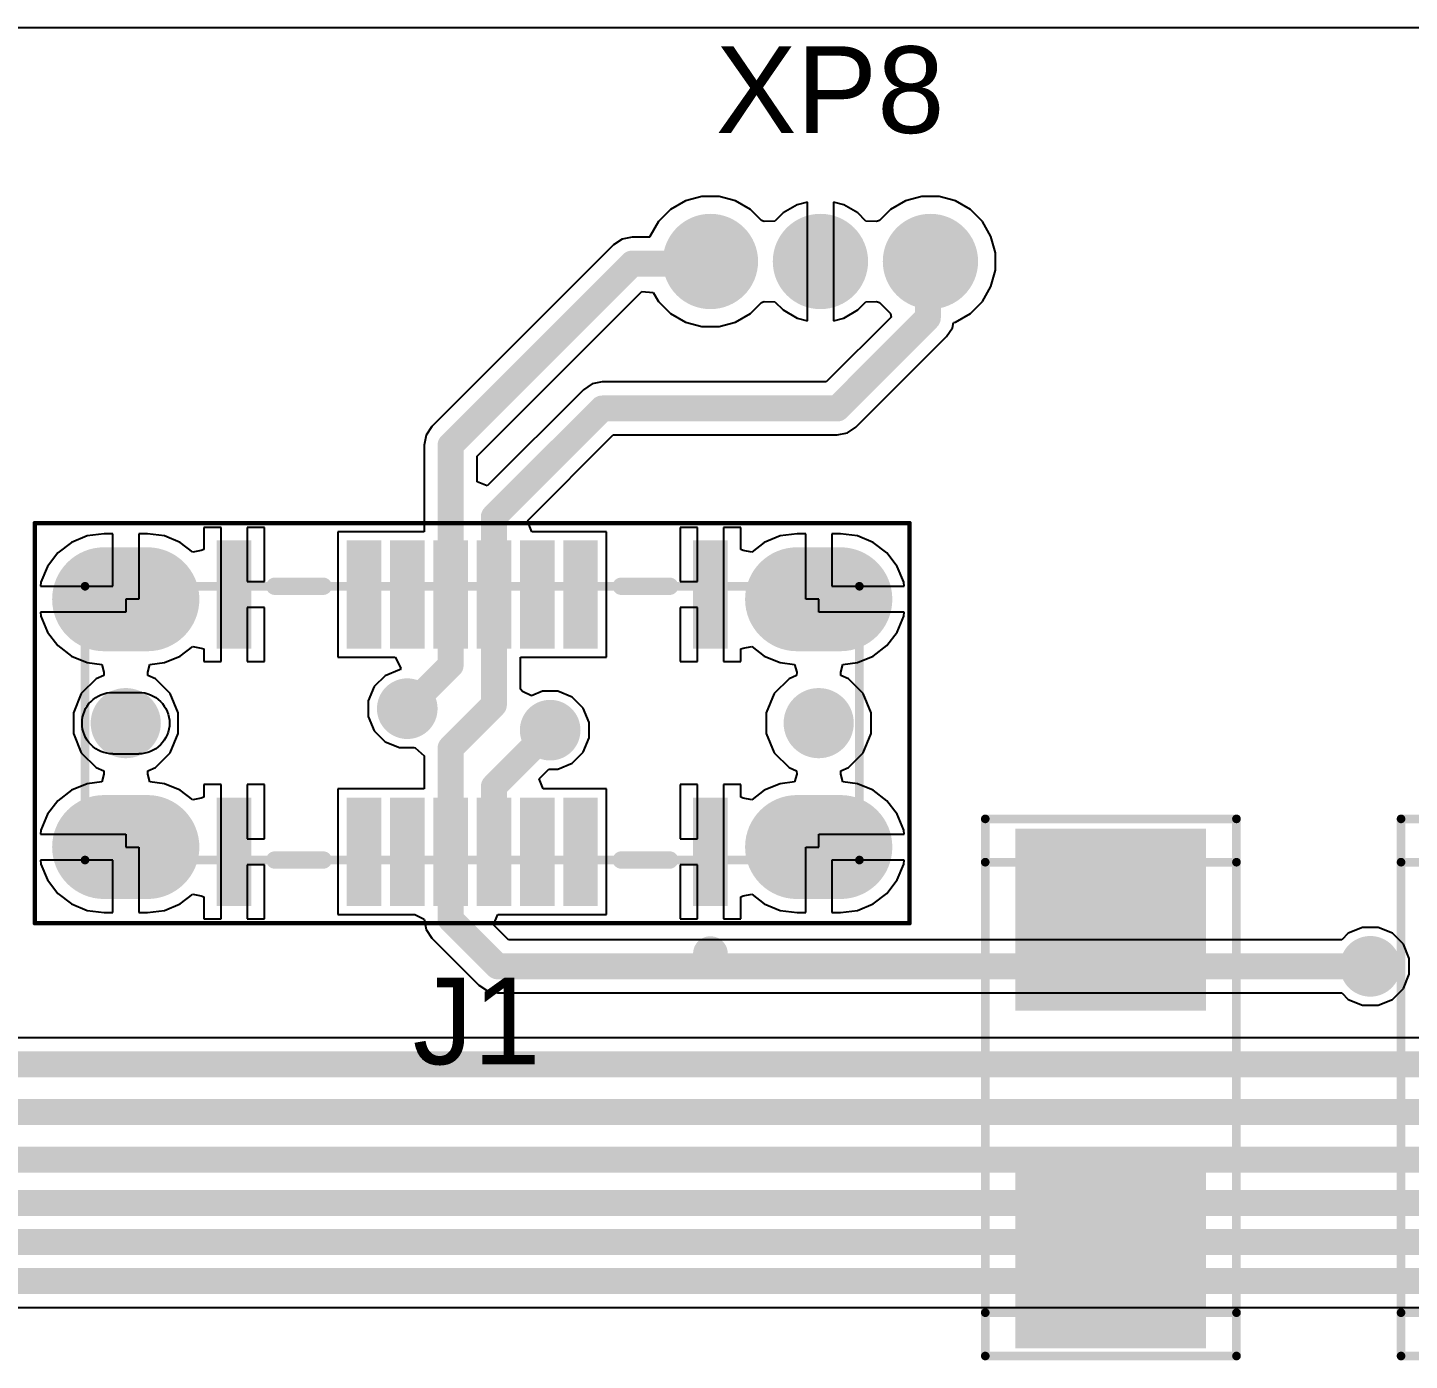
# Model space of a CAD drawing. Header units: millimetres. Extents: x 100 to 300, y 101 to 245.
# Drawn here: x 169.31 to 185.26, y 134.08 to 149.47 of the extents above; entities that cross this region are included whole.
import ezdxf

# ---------------------------------------------------------------- set-up
doc = ezdxf.new("R2010")
doc.units = ezdxf.units.MM
for name, color, linetype in [('BottomPaste', 16, 'Continuous'), ('BottomSolder', 6, 'Continuous'), ('Mechanical1', 6, 'Continuous'), ('Mechanical11', 56, 'Continuous'), ('Mechanical13', 56, 'Continuous'), ('Mechanical15', 56, 'Continuous'), ('MultiLayer', 9, 'Continuous'), ('PadHoleLayer', 156, 'Continuous'), ('TopLayer', 1, 'Continuous'), ('TopOverlay', 2, 'Continuous'), ('TopPaste', 8, 'Continuous'), ('TopSolder', 216, 'Continuous'), ('ViaHoleLayer', 16, 'Continuous')]:
    doc.layers.add(name, color=color, linetype=linetype)
doc.styles.add('Arial', font='', dxfattribs={"height": 0.2})
doc.styles.get('Arial').set_extended_font_data('Arial')

# ---------------------------------------------------------------- blocks, each defined once
blk = doc.blocks.new('3_1_27_44')
at = {"layer": 'BottomSolder'}
h = blk.add_hatch(color=6, dxfattribs=at)
edge = h.paths.add_edge_path()
edge.add_arc((-1.27, 0), 0.55, 0, 360)
h = blk.add_hatch(color=6, dxfattribs=at)
edge = h.paths.add_edge_path()
edge.add_arc((0, 0), 0.55, 0, 360)
h = blk.add_hatch(color=6, dxfattribs=at)
edge = h.paths.add_edge_path()
edge.add_arc((1.27, 0), 0.55, 0, 360)
at = {"layer": 'MultiLayer'}
h = blk.add_hatch(color=9, dxfattribs=at)
edge = h.paths.add_edge_path()
edge.add_arc((-1.27, 0), 0.5, 0, 360)
h = blk.add_hatch(color=9, dxfattribs=at)
edge = h.paths.add_edge_path()
edge.add_arc((0, 0), 0.5, 0, 360)
h = blk.add_hatch(color=9, dxfattribs=at)
edge = h.paths.add_edge_path()
edge.add_arc((1.27, 0), 0.5, 0, 360)
at = {"layer": 'PadHoleLayer'}
h = blk.add_hatch(color=156, dxfattribs=at)
edge = h.paths.add_edge_path()
edge.add_arc((-1.27, 0), 0.3, 0, 360)
h = blk.add_hatch(color=156, dxfattribs=at)
edge = h.paths.add_edge_path()
edge.add_arc((0, 0), 0.3, 0, 360)
h = blk.add_hatch(color=156, dxfattribs=at)
edge = h.paths.add_edge_path()
edge.add_arc((1.27, 0), 0.3, 0, 360)
at = {"layer": 'TopLayer'}
h = blk.add_hatch(color=1, dxfattribs=at)
edge = h.paths.add_edge_path()
edge.add_arc((-1.27, 0), 0.5, 0, 360)
h = blk.add_hatch(color=1, dxfattribs=at)
edge = h.paths.add_edge_path()
edge.add_arc((0, 0), 0.5, 0, 360)
h = blk.add_hatch(color=1, dxfattribs=at)
edge = h.paths.add_edge_path()
edge.add_arc((1.27, 0), 0.5, 0, 360)
at = {"layer": 'TopSolder'}
h = blk.add_hatch(color=216, dxfattribs=at)
edge = h.paths.add_edge_path()
edge.add_arc((-1.27, 0), 0.55, 0, 360)
h = blk.add_hatch(color=216, dxfattribs=at)
edge = h.paths.add_edge_path()
edge.add_arc((0, 0), 0.55, 0, 360)
h = blk.add_hatch(color=216, dxfattribs=at)
edge = h.paths.add_edge_path()
edge.add_arc((1.27, 0), 0.55, 0, 360)
blk = doc.blocks.new('DO_214AC__SMA__B_57')
at = {"layer": 'BottomPaste'}
for points in [[(-2.95, 1.047), (-0.95, 1.047), (-0.95, -1.053), (-2.95, -1.053)], [(0.95, 1.047), (2.95, 1.047), (2.95, -1.053), (0.95, -1.053)]]:
    blk.add_hatch(color=16, dxfattribs=at).paths.add_polyline_path(points)
at = {"layer": 'BottomSolder'}
for points in [[(-3, 1.097), (-0.9, 1.097), (-0.9, -1.103), (-3, -1.103)], [(0.9, 1.097), (3, 1.097), (3, -1.103), (0.9, -1.103)]]:
    blk.add_hatch(color=6, dxfattribs=at).paths.add_polyline_path(points)
at = {"layer": 'Mechanical1', "const_width": 0.1}
for points in [[(2.588, 1.45), (-2.612, 1.45)], [(-2.612, -1.45), (-2.612, 1.45)], [(2.588, -1.45), (2.588, 1.45)], [(2.588, -1.45), (-2.612, -1.45)]]:
    blk.add_lwpolyline(points, dxfattribs=at)
at = {"layer": 'Mechanical1', "const_width": 0.05}
for points in [[(-2.637, 1.45, 1), (-2.587, 1.45, 1)], [(-2.637, 1.45, 1), (-2.587, 1.45, 1)], [(2.563, 1.45, 1), (2.613, 1.45, 1)], [(2.563, 1.45, 1), (2.613, 1.45, 1)], [(-2.637, -1.45, 1), (-2.587, -1.45, 1)], [(-2.637, -1.45, 1), (-2.587, -1.45, 1)], [(2.563, -1.45, 1), (2.613, -1.45, 1)], [(2.563, -1.45, 1), (2.613, -1.45, 1)]]:
    blk.add_lwpolyline(points, format="xyb", close=True, dxfattribs=at)
at = {"layer": 'Mechanical11', "const_width": 0.1}
for points in [[(3.088, 1.45), (-3.112, 1.45)], [(-3.112, -1.45), (-3.112, 1.45)], [(3.088, -1.45), (3.088, 1.45)], [(3.088, -1.45), (-3.112, -1.45)]]:
    blk.add_lwpolyline(points, dxfattribs=at)
at = {"layer": 'Mechanical11', "const_width": 0.05}
for points in [[(-3.137, 1.45, 1), (-3.087, 1.45, 1)], [(-3.137, 1.45, 1), (-3.087, 1.45, 1)], [(3.063, 1.45, 1), (3.113, 1.45, 1)], [(3.063, 1.45, 1), (3.113, 1.45, 1)], [(-3.137, -1.45, 1), (-3.087, -1.45, 1)], [(-3.137, -1.45, 1), (-3.087, -1.45, 1)], [(3.063, -1.45, 1), (3.113, -1.45, 1)], [(3.063, -1.45, 1), (3.113, -1.45, 1)]]:
    blk.add_lwpolyline(points, format="xyb", close=True, dxfattribs=at)
blk = doc.blocks.new('DO_214AC__SMA__B_58')
at = {"layer": 'BottomPaste'}
for points in [[(-2.95, 1.047), (-0.95, 1.047), (-0.95, -1.053), (-2.95, -1.053)], [(0.95, 1.047), (2.95, 1.047), (2.95, -1.053), (0.95, -1.053)]]:
    blk.add_hatch(color=16, dxfattribs=at).paths.add_polyline_path(points)
at = {"layer": 'BottomSolder'}
for points in [[(-3, 1.097), (-0.9, 1.097), (-0.9, -1.103), (-3, -1.103)], [(0.9, 1.097), (3, 1.097), (3, -1.103), (0.9, -1.103)]]:
    blk.add_hatch(color=6, dxfattribs=at).paths.add_polyline_path(points)
at = {"layer": 'Mechanical1', "const_width": 0.1}
for points in [[(2.588, 1.45), (-2.612, 1.45)], [(-2.612, -1.45), (-2.612, 1.45)], [(2.588, -1.45), (2.588, 1.45)], [(2.588, -1.45), (-2.612, -1.45)]]:
    blk.add_lwpolyline(points, dxfattribs=at)
at = {"layer": 'Mechanical1', "const_width": 0.05}
for points in [[(-2.637, 1.45, 1), (-2.587, 1.45, 1)], [(-2.637, 1.45, 1), (-2.587, 1.45, 1)], [(2.563, 1.45, 1), (2.613, 1.45, 1)], [(2.563, 1.45, 1), (2.613, 1.45, 1)], [(-2.637, -1.45, 1), (-2.587, -1.45, 1)], [(-2.637, -1.45, 1), (-2.587, -1.45, 1)], [(2.563, -1.45, 1), (2.613, -1.45, 1)], [(2.563, -1.45, 1), (2.613, -1.45, 1)]]:
    blk.add_lwpolyline(points, format="xyb", close=True, dxfattribs=at)
at = {"layer": 'Mechanical11', "const_width": 0.1}
for points in [[(3.088, 1.45), (-3.112, 1.45)], [(-3.112, -1.45), (-3.112, 1.45)], [(3.088, -1.45), (3.088, 1.45)], [(3.088, -1.45), (-3.112, -1.45)]]:
    blk.add_lwpolyline(points, dxfattribs=at)
at = {"layer": 'Mechanical11', "const_width": 0.05}
for points in [[(-3.137, 1.45, 1), (-3.087, 1.45, 1)], [(-3.137, 1.45, 1), (-3.087, 1.45, 1)], [(3.063, 1.45, 1), (3.113, 1.45, 1)], [(3.063, 1.45, 1), (3.113, 1.45, 1)], [(-3.137, -1.45, 1), (-3.087, -1.45, 1)], [(-3.137, -1.45, 1), (-3.087, -1.45, 1)], [(3.063, -1.45, 1), (3.113, -1.45, 1)], [(3.063, -1.45, 1), (3.113, -1.45, 1)]]:
    blk.add_lwpolyline(points, format="xyb", close=True, dxfattribs=at)
blk = doc.blocks.new('USB_C_135')
at = {"layer": 'BottomSolder'}
h = blk.add_hatch(color=6, dxfattribs=at)
edge = h.paths.add_edge_path()
edge.add_arc((-4.27, 1.405), 0.6, 90, 270)
edge.add_line((-4.27, 0.805), (-3.77, 0.805))
edge.add_arc((-3.77, 1.405), 0.6, 270, 450)
edge.add_line((-3.77, 2.005), (-4.27, 2.005))
h = blk.add_hatch(color=6, dxfattribs=at)
edge = h.paths.add_edge_path()
edge.add_arc((3.73, 1.405), 0.6, 90, 270)
edge.add_line((3.73, 0.805), (4.23, 0.805))
edge.add_arc((4.23, 1.405), 0.6, 270, 450)
edge.add_line((4.23, 2.005), (3.73, 2.005))
h = blk.add_hatch(color=6, dxfattribs=at)
edge = h.paths.add_edge_path()
edge.add_arc((-4.02, -0.025), 0.405, 0, 360)
h = blk.add_hatch(color=6, dxfattribs=at)
edge = h.paths.add_edge_path()
edge.add_arc((3.98, -0.025), 0.405, 0, 360)
h = blk.add_hatch(color=6, dxfattribs=at)
edge = h.paths.add_edge_path()
edge.add_arc((-4.27, -1.455), 0.6, 90, 270)
edge.add_line((-4.27, -2.055), (-3.77, -2.055))
edge.add_arc((-3.77, -1.455), 0.6, 270, 450)
edge.add_line((-3.77, -0.855), (-4.27, -0.855))
h = blk.add_hatch(color=6, dxfattribs=at)
edge = h.paths.add_edge_path()
edge.add_arc((3.73, -1.455), 0.6, 90, 270)
edge.add_line((3.73, -2.055), (4.23, -2.055))
edge.add_arc((4.23, -1.455), 0.6, 270, 450)
edge.add_line((4.23, -0.855), (3.73, -0.855))
at = {"layer": 'MultiLayer'}
h = blk.add_hatch(color=9, dxfattribs=at)
edge = h.paths.add_edge_path()
edge.add_arc((-4.27, 1.405), 0.55, 90, 270)
edge.add_line((-4.27, 0.855), (-3.77, 0.855))
edge.add_arc((-3.77, 1.405), 0.55, 270, 450)
edge.add_line((-3.77, 1.955), (-4.27, 1.955))
h = blk.add_hatch(color=9, dxfattribs=at)
edge = h.paths.add_edge_path()
edge.add_arc((3.73, 1.405), 0.55, 90, 270)
edge.add_line((3.73, 0.855), (4.23, 0.855))
edge.add_arc((4.23, 1.405), 0.55, 270, 450)
edge.add_line((4.23, 1.955), (3.73, 1.955))
h = blk.add_hatch(color=9, dxfattribs=at)
edge = h.paths.add_edge_path()
edge.add_arc((-4.02, -0.025), 0.355, 0, 360)
h = blk.add_hatch(color=9, dxfattribs=at)
edge = h.paths.add_edge_path()
edge.add_arc((3.98, -0.025), 0.355, 0, 360)
h = blk.add_hatch(color=9, dxfattribs=at)
edge = h.paths.add_edge_path()
edge.add_arc((-4.27, -1.455), 0.55, 90, 270)
edge.add_line((-4.27, -2.005), (-3.77, -2.005))
edge.add_arc((-3.77, -1.455), 0.55, 270, 450)
edge.add_line((-3.77, -0.905), (-4.27, -0.905))
h = blk.add_hatch(color=9, dxfattribs=at)
edge = h.paths.add_edge_path()
edge.add_arc((3.73, -1.455), 0.55, 90, 270)
edge.add_line((3.73, -2.005), (4.23, -2.005))
edge.add_arc((4.23, -1.455), 0.55, 270, 450)
edge.add_line((4.23, -0.905), (3.73, -0.905))
at = {"layer": 'PadHoleLayer'}
h = blk.add_hatch(color=156, dxfattribs=at)
edge = h.paths.add_edge_path()
edge.add_arc((-4.27, 1.405), 0.3, 90, 270)
edge.add_line((-4.27, 1.105), (-3.77, 1.105))
edge.add_arc((-3.77, 1.405), 0.3, 270, 450)
edge.add_line((-3.77, 1.705), (-4.27, 1.705))
h = blk.add_hatch(color=156, dxfattribs=at)
edge = h.paths.add_edge_path()
edge.add_arc((3.73, 1.405), 0.3, 90, 270)
edge.add_line((3.73, 1.105), (4.23, 1.105))
edge.add_arc((4.23, 1.405), 0.3, 270, 450)
edge.add_line((4.23, 1.705), (3.73, 1.705))
h = blk.add_hatch(color=156, dxfattribs=at)
edge = h.paths.add_edge_path()
edge.add_arc((-4.02, -0.025), 0.355, 0, 360)
h = blk.add_hatch(color=156, dxfattribs=at)
edge = h.paths.add_edge_path()
edge.add_arc((3.98, -0.025), 0.355, 0, 360)
h = blk.add_hatch(color=156, dxfattribs=at)
edge = h.paths.add_edge_path()
edge.add_arc((-4.27, -1.455), 0.3, 90, 270)
edge.add_line((-4.27, -1.755), (-3.77, -1.755))
edge.add_arc((-3.77, -1.455), 0.3, 270, 450)
edge.add_line((-3.77, -1.155), (-4.27, -1.155))
h = blk.add_hatch(color=156, dxfattribs=at)
edge = h.paths.add_edge_path()
edge.add_arc((3.73, -1.455), 0.3, 90, 270)
edge.add_line((3.73, -1.755), (4.23, -1.755))
edge.add_arc((4.23, -1.455), 0.3, 270, 450)
edge.add_line((4.23, -1.155), (3.73, -1.155))
at = {"layer": 'TopLayer'}
h = blk.add_hatch(color=1, dxfattribs=at)
edge = h.paths.add_edge_path()
edge.add_arc((-4.27, 1.405), 0.55, 90, 270)
edge.add_line((-4.27, 0.855), (-3.77, 0.855))
edge.add_arc((-3.77, 1.405), 0.55, 270, 450)
edge.add_line((-3.77, 1.955), (-4.27, 1.955))
for points in [[(-2.92, 2.035), (-2.62, 2.035), (-2.62, 0.885), (-2.92, 0.885)], [(-1.42, 2.035), (-1.12, 2.035), (-1.12, 0.885), (-1.42, 0.885)], [(-0.92, 2.035), (-0.62, 2.035), (-0.62, 0.885), (-0.92, 0.885)], [(-0.42, 2.035), (-0.12, 2.035), (-0.12, 0.885), (-0.42, 0.885)], [(0.08, 2.035), (0.38, 2.035), (0.38, 0.885), (0.08, 0.885)], [(0.58, 2.035), (0.88, 2.035), (0.88, 0.885), (0.58, 0.885)], [(1.08, 2.035), (1.38, 2.035), (1.38, 0.885), (1.08, 0.885)], [(2.58, 2.035), (2.88, 2.035), (2.88, 0.885), (2.58, 0.885)], [(-2.92, -0.935), (-2.62, -0.935), (-2.62, -2.085), (-2.92, -2.085)], [(-1.42, -0.935), (-1.12, -0.935), (-1.12, -2.085), (-1.42, -2.085)], [(-0.92, -0.935), (-0.62, -0.935), (-0.62, -2.085), (-0.92, -2.085)], [(-0.42, -0.935), (-0.12, -0.935), (-0.12, -2.085), (-0.42, -2.085)], [(0.08, -0.935), (0.38, -0.935), (0.38, -2.085), (0.08, -2.085)], [(0.58, -0.935), (0.88, -0.935), (0.88, -2.085), (0.58, -2.085)], [(1.08, -0.935), (1.38, -0.935), (1.38, -2.085), (1.08, -2.085)], [(2.58, -0.935), (2.88, -0.935), (2.88, -2.085), (2.58, -2.085)]]:
    blk.add_hatch(color=1, dxfattribs=at).paths.add_polyline_path(points)
h = blk.add_hatch(color=1, dxfattribs=at)
edge = h.paths.add_edge_path()
edge.add_arc((3.73, 1.405), 0.55, 90, 270)
edge.add_line((3.73, 0.855), (4.23, 0.855))
edge.add_arc((4.23, 1.405), 0.55, 270, 450)
edge.add_line((4.23, 1.955), (3.73, 1.955))
h = blk.add_hatch(color=1, dxfattribs=at)
edge = h.paths.add_edge_path()
edge.add_arc((-4.02, -0.025), 0.355, 0, 360)
h = blk.add_hatch(color=1, dxfattribs=at)
edge = h.paths.add_edge_path()
edge.add_arc((3.98, -0.025), 0.355, 0, 360)
h = blk.add_hatch(color=1, dxfattribs=at)
edge = h.paths.add_edge_path()
edge.add_arc((-4.27, -1.455), 0.55, 90, 270)
edge.add_line((-4.27, -2.005), (-3.77, -2.005))
edge.add_arc((-3.77, -1.455), 0.55, 270, 450)
edge.add_line((-3.77, -0.905), (-4.27, -0.905))
h = blk.add_hatch(color=1, dxfattribs=at)
edge = h.paths.add_edge_path()
edge.add_arc((3.73, -1.455), 0.55, 90, 270)
edge.add_line((3.73, -2.005), (4.23, -2.005))
edge.add_arc((4.23, -1.455), 0.55, 270, 450)
edge.add_line((4.23, -0.905), (3.73, -0.905))
at = {"layer": 'TopPaste'}
for points in [[(-2.92, 2.035), (-2.62, 2.035), (-2.62, 0.885), (-2.92, 0.885)], [(-1.42, 2.035), (-1.12, 2.035), (-1.12, 0.885), (-1.42, 0.885)], [(-0.92, 2.035), (-0.62, 2.035), (-0.62, 0.885), (-0.92, 0.885)], [(-0.42, 2.035), (-0.12, 2.035), (-0.12, 0.885), (-0.42, 0.885)], [(0.08, 2.035), (0.38, 2.035), (0.38, 0.885), (0.08, 0.885)], [(0.58, 2.035), (0.88, 2.035), (0.88, 0.885), (0.58, 0.885)], [(1.08, 2.035), (1.38, 2.035), (1.38, 0.885), (1.08, 0.885)], [(2.58, 2.035), (2.88, 2.035), (2.88, 0.885), (2.58, 0.885)], [(-2.92, -0.935), (-2.62, -0.935), (-2.62, -2.085), (-2.92, -2.085)], [(-1.42, -0.935), (-1.12, -0.935), (-1.12, -2.085), (-1.42, -2.085)], [(-0.92, -0.935), (-0.62, -0.935), (-0.62, -2.085), (-0.92, -2.085)], [(-0.42, -0.935), (-0.12, -0.935), (-0.12, -2.085), (-0.42, -2.085)], [(0.08, -0.935), (0.38, -0.935), (0.38, -2.085), (0.08, -2.085)], [(0.58, -0.935), (0.88, -0.935), (0.88, -2.085), (0.58, -2.085)], [(1.08, -0.935), (1.38, -0.935), (1.38, -2.085), (1.08, -2.085)], [(2.58, -0.935), (2.88, -0.935), (2.88, -2.085), (2.58, -2.085)]]:
    blk.add_hatch(color=8, dxfattribs=at).paths.add_polyline_path(points)
at = {"layer": 'TopSolder'}
for points in [[(-2.97, 2.085), (-2.57, 2.085), (-2.57, 0.835), (-2.97, 0.835)], [(-1.47, 2.085), (-1.07, 2.085), (-1.07, 0.835), (-1.47, 0.835)], [(-0.97, 2.085), (-0.57, 2.085), (-0.57, 0.835), (-0.97, 0.835)], [(-0.47, 2.085), (-0.07, 2.085), (-0.07, 0.835), (-0.47, 0.835)], [(0.03, 2.085), (0.43, 2.085), (0.43, 0.835), (0.03, 0.835)], [(0.53, 2.085), (0.93, 2.085), (0.93, 0.835), (0.53, 0.835)], [(1.03, 2.085), (1.43, 2.085), (1.43, 0.835), (1.03, 0.835)], [(2.53, 2.085), (2.93, 2.085), (2.93, 0.835), (2.53, 0.835)], [(-2.97, -0.885), (-2.57, -0.885), (-2.57, -2.135), (-2.97, -2.135)], [(-1.47, -0.885), (-1.07, -0.885), (-1.07, -2.135), (-1.47, -2.135)], [(-0.97, -0.885), (-0.57, -0.885), (-0.57, -2.135), (-0.97, -2.135)], [(-0.47, -0.885), (-0.07, -0.885), (-0.07, -2.135), (-0.47, -2.135)], [(0.03, -0.885), (0.43, -0.885), (0.43, -2.135), (0.03, -2.135)], [(0.53, -0.885), (0.93, -0.885), (0.93, -2.135), (0.53, -2.135)], [(1.03, -0.885), (1.43, -0.885), (1.43, -2.135), (1.03, -2.135)], [(2.53, -0.885), (2.93, -0.885), (2.93, -2.135), (2.53, -2.135)]]:
    blk.add_hatch(color=216, dxfattribs=at).paths.add_polyline_path(points)
h = blk.add_hatch(color=216, dxfattribs=at)
edge = h.paths.add_edge_path()
edge.add_arc((-4.27, 1.405), 0.6, 90, 270)
edge.add_line((-4.27, 0.805), (-3.77, 0.805))
edge.add_arc((-3.77, 1.405), 0.6, 270, 450)
edge.add_line((-3.77, 2.005), (-4.27, 2.005))
h = blk.add_hatch(color=216, dxfattribs=at)
edge = h.paths.add_edge_path()
edge.add_arc((3.73, 1.405), 0.6, 90, 270)
edge.add_line((3.73, 0.805), (4.23, 0.805))
edge.add_arc((4.23, 1.405), 0.6, 270, 450)
edge.add_line((4.23, 2.005), (3.73, 2.005))
h = blk.add_hatch(color=216, dxfattribs=at)
edge = h.paths.add_edge_path()
edge.add_arc((-4.02, -0.025), 0.405, 0, 360)
h = blk.add_hatch(color=216, dxfattribs=at)
edge = h.paths.add_edge_path()
edge.add_arc((3.98, -0.025), 0.405, 0, 360)
h = blk.add_hatch(color=216, dxfattribs=at)
edge = h.paths.add_edge_path()
edge.add_arc((-4.27, -1.455), 0.6, 90, 270)
edge.add_line((-4.27, -2.055), (-3.77, -2.055))
edge.add_arc((-3.77, -1.455), 0.6, 270, 450)
edge.add_line((-3.77, -0.855), (-4.27, -0.855))
h = blk.add_hatch(color=216, dxfattribs=at)
edge = h.paths.add_edge_path()
edge.add_arc((3.73, -1.455), 0.6, 90, 270)
edge.add_line((3.73, -2.055), (4.23, -2.055))
edge.add_arc((4.23, -1.455), 0.6, 270, 450)
edge.add_line((4.23, -0.855), (3.73, -0.855))
at = {"layer": 'Mechanical1'}
for points in [[(3.475, -0.025, -0.414214), (3.83, 0.33)], [(4.13, 0.33, -0.414214), (4.485, -0.025)], [(3.83, -0.38, -0.414214), (3.475, -0.025)], [(4.485, -0.025, -0.414214), (4.13, -0.38)]]:
    blk.add_lwpolyline(points, format="xyb", dxfattribs=at)
for points in [[(4.13, 0.33), (3.83, 0.33)], [(4.13, -0.38), (3.83, -0.38)]]:
    blk.add_lwpolyline(points, dxfattribs=at)
for points in [[(3.83, 0.33, 1), (3.83, 0.33, 1)], [(3.83, 0.33, 1), (3.83, 0.33, 1)], [(4.13, 0.33, 1), (4.13, 0.33, 1)], [(4.13, 0.33, 1), (4.13, 0.33, 1)], [(3.475, -0.025, 1), (3.475, -0.025, 1)], [(3.475, -0.025, 1), (3.475, -0.025, 1)], [(4.485, -0.025, 1), (4.485, -0.025, 1)], [(4.485, -0.025, 1), (4.485, -0.025, 1)], [(3.83, -0.38, 1), (3.83, -0.38, 1)], [(3.83, -0.38, 1), (3.83, -0.38, 1)], [(4.13, -0.38, 1), (4.13, -0.38, 1)], [(4.13, -0.38, 1), (4.13, -0.38, 1)]]:
    blk.add_lwpolyline(points, format="xyb", close=True, dxfattribs=at)
at = {"layer": 'Mechanical13'}
for points, const_width in [([(-2.67, 2.635, 1), (-2.87, 2.635, 1)], 0.2), ([(-2.92, 2.635, 1), (-2.82, 2.635, 1)], 0.1), ([(-2.72, 2.635, 1), (-2.62, 2.635, 1)], 0.1), ([(-4.515, 1.555, 1), (-4.465, 1.555, 1)], 0.05), ([(-4.515, 1.555, 1), (-4.465, 1.555, 1)], 0.05), ([(4.425, 1.555, 1), (4.475, 1.555, 1)], 0.05), ([(4.425, 1.555, 1), (4.475, 1.555, 1)], 0.05), ([(-4.515, -1.605, 1), (-4.465, -1.605, 1)], 0.05), ([(-4.515, -1.605, 1), (-4.465, -1.605, 1)], 0.05), ([(4.425, -1.605, 1), (4.475, -1.605, 1)], 0.05), ([(4.425, -1.605, 1), (4.475, -1.605, 1)], 0.05)]:
    blk.add_lwpolyline(points, format="xyb", close=True, dxfattribs=dict(at, const_width=const_width))
at = {"layer": 'Mechanical13', "const_width": 0.1}
for points in [[(-4.49, 1.555), (-4.49, -1.605)], [(4.45, 1.555), (-4.49, 1.555)], [(4.45, 1.555), (4.45, -1.605)], [(4.45, -1.605), (-4.49, -1.605)]]:
    blk.add_lwpolyline(points, dxfattribs=at)
at = {"layer": 'Mechanical15', "const_width": 0.05}
for points in [[(-5.07, 2.285), (-5.07, -2.335)], [(5.03, 2.285), (-5.07, 2.285)], [(5.03, 2.285), (5.03, -2.335)], [(5.03, -2.335), (-5.07, -2.335)]]:
    blk.add_lwpolyline(points, dxfattribs=at)
at = {"layer": 'Mechanical15', "const_width": 0.025}
for points in [[(-5.082, 2.285, 1), (-5.057, 2.285, 1)], [(-5.082, 2.285, 1), (-5.057, 2.285, 1)], [(5.018, 2.285, 1), (5.043, 2.285, 1)], [(5.018, 2.285, 1), (5.043, 2.285, 1)], [(-5.082, -2.335, 1), (-5.057, -2.335, 1)], [(-5.082, -2.335, 1), (-5.057, -2.335, 1)], [(5.018, -2.335, 1), (5.043, -2.335, 1)], [(5.018, -2.335, 1), (5.043, -2.335, 1)]]:
    blk.add_lwpolyline(points, format="xyb", close=True, dxfattribs=at)
at = {"layer": 'TopOverlay'}
for points, const_width in [([(-2.67, 2.635, 1), (-2.87, 2.635, 1)], 0.2), ([(-2.92, 2.635, 1), (-2.82, 2.635, 1)], 0.1), ([(-2.72, 2.635, 1), (-2.62, 2.635, 1)], 0.1), ([(-2.35, 1.555, 1), (-2.25, 1.555, 1)], 0.1), ([(-1.79, 1.555, 1), (-1.69, 1.555, 1)], 0.1), ([(1.65, 1.555, 1), (1.75, 1.555, 1)], 0.1), ([(2.21, 1.555, 1), (2.31, 1.555, 1)], 0.1), ([(-2.35, -1.605, 1), (-2.25, -1.605, 1)], 0.1), ([(-1.79, -1.605, 1), (-1.69, -1.605, 1)], 0.1), ([(1.65, -1.605, 1), (1.75, -1.605, 1)], 0.1), ([(2.21, -1.605, 1), (2.31, -1.605, 1)], 0.1)]:
    blk.add_lwpolyline(points, format="xyb", close=True, dxfattribs=dict(at, const_width=const_width))
at = {"layer": 'TopOverlay', "const_width": 0.2}
for points in [[(-1.74, 1.555), (-2.3, 1.555)], [(2.26, 1.555), (1.7, 1.555)], [(-1.74, -1.605), (-2.3, -1.605)], [(2.26, -1.605), (1.7, -1.605)]]:
    blk.add_lwpolyline(points, dxfattribs=at)

msp = doc.modelspace()

# ---------------------------------------------------------------- hatches: boundary and pattern name
at = {"layer": 'BottomSolder'}
h = msp.add_hatch(color=6, dxfattribs=at)
edge = h.paths.add_edge_path()
edge.add_arc((173.688, 141.605), 0.35, 0, 360)
h = msp.add_hatch(color=6, dxfattribs=at)
edge = h.paths.add_edge_path()
edge.add_arc((175.338, 141.357), 0.35, 0, 360)
h = msp.add_hatch(color=6, dxfattribs=at)
edge = h.paths.add_edge_path()
edge.add_arc((184.806, 138.631), 0.35, 0, 360)
at = {"layer": 'TopLayer'}
h = msp.add_hatch(color=1, dxfattribs=at)
edge = h.paths.add_edge_path()
edge.add_arc((173.688, 141.605), 0.3, 0, 360)
h = msp.add_hatch(color=1, dxfattribs=at)
edge = h.paths.add_edge_path()
edge.add_arc((175.338, 141.357), 0.3, 0, 360)
h = msp.add_hatch(color=1, dxfattribs=at)
edge = h.paths.add_edge_path()
edge.add_arc((184.806, 138.631), 0.3, 0, 360)
at = {"layer": 'TopSolder'}
h = msp.add_hatch(color=216, dxfattribs=at)
edge = h.paths.add_edge_path()
edge.add_arc((173.688, 141.605), 0.35, 0, 360)
h = msp.add_hatch(color=216, dxfattribs=at)
edge = h.paths.add_edge_path()
edge.add_arc((175.338, 141.357), 0.35, 0, 360)
h = msp.add_hatch(color=216, dxfattribs=at)
edge = h.paths.add_edge_path()
edge.add_arc((184.806, 138.631), 0.35, 0, 360)
at = {"layer": 'ViaHoleLayer'}
h = msp.add_hatch(color=16, dxfattribs=at)
edge = h.paths.add_edge_path()
edge.add_arc((173.688, 141.605), 0.15, 0, 360)
h = msp.add_hatch(color=16, dxfattribs=at)
edge = h.paths.add_edge_path()
edge.add_arc((175.338, 141.357), 0.15, 0, 360)
h = msp.add_hatch(color=16, dxfattribs=at)
edge = h.paths.add_edge_path()
edge.add_arc((184.806, 138.631), 0.15, 0, 360)

# ---------------------------------------------------------------- linework, layer by layer
at = {"layer": 'TopLayer'}
for p, q in [((156.871, 149.466), (190.045, 149.466)), ((176.899, 147.466), (176.728, 147.367)), ((177.09, 147.517), (176.899, 147.466)), ((177.287, 147.517), (177.09, 147.517)), ((177.478, 147.466), (177.287, 147.517)), ((177.649, 147.367), (177.478, 147.466)), ((178.188, 147.419), (178.028, 147.327)), ((178.308, 147.451), (178.188, 147.419)), ((178.308, 146.767), (178.308, 147.451)), ((178.728, 147.419), (178.608, 147.451)), ((178.608, 147.451), (178.608, 146.767)), ((178.888, 147.327), (178.728, 147.419)), ((179.439, 147.466), (179.268, 147.367)), ((179.63, 147.517), (179.439, 147.466)), ((179.827, 147.517), (179.63, 147.517)), ((180.018, 147.466), (179.827, 147.517)), ((180.189, 147.367), (180.018, 147.466)), ((176.728, 147.367), (176.588, 147.227)), ((177.776, 147.239), (177.649, 147.367)), ((177.809, 147.228), (177.776, 147.239)), ((178.028, 147.327), (177.933, 147.231)), ((178.984, 147.231), (178.888, 147.327)), ((179.14, 147.239), (179.107, 147.228)), ((179.268, 147.367), (179.14, 147.239)), ((180.328, 147.227), (180.189, 147.367)), ((176.588, 147.227), (176.489, 147.056)), ((177.933, 147.231), (177.809, 147.228)), ((179.107, 147.228), (178.984, 147.231)), ((180.427, 147.056), (180.328, 147.227)), ((176.069, 146.959), (173.972, 144.862)), ((176.168, 147.025), (176.069, 146.959)), ((176.069, 146.959), (176.069, 146.959)), ((176.285, 147.049), (176.168, 147.025)), ((176.487, 147.049), (176.285, 147.049)), ((176.285, 147.049), (176.285, 147.049)), ((176.489, 147.056), (176.487, 147.049)), ((180.478, 146.865), (180.427, 147.056)), ((178.308, 146.082), (178.308, 146.767)), ((178.608, 146.767), (178.608, 146.082)), ((180.478, 146.668), (180.478, 146.865)), ((180.427, 146.477), (180.478, 146.668)), ((180.328, 146.306), (180.427, 146.477)), ((174.494, 144.519), (176.396, 146.421)), ((176.396, 146.421), (176.528, 146.41)), ((176.528, 146.41), (176.588, 146.306)), ((176.588, 146.306), (176.728, 146.167)), ((177.649, 146.167), (177.776, 146.294)), ((177.776, 146.294), (177.809, 146.306)), ((177.809, 146.306), (177.933, 146.302)), ((177.933, 146.302), (178.028, 146.207)), ((178.888, 146.207), (178.984, 146.302)), ((178.984, 146.302), (179.107, 146.306)), ((179.107, 146.306), (179.14, 146.294)), ((179.14, 146.294), (179.268, 146.167)), ((180.189, 146.167), (180.328, 146.306)), ((176.728, 146.167), (176.899, 146.068)), ((177.478, 146.068), (177.649, 146.167)), ((178.028, 146.207), (178.188, 146.114)), ((179.273, 146.125), (178.525, 145.376)), ((178.728, 146.114), (178.888, 146.207)), ((179.268, 146.167), (179.273, 146.125)), ((180.018, 146.068), (180.189, 146.167)), ((176.899, 146.068), (177.09, 146.017)), ((177.09, 146.017), (177.287, 146.017)), ((177.287, 146.017), (177.478, 146.068)), ((178.188, 146.114), (178.308, 146.082)), ((178.608, 146.082), (178.728, 146.114)), ((179.914, 145.9), (179.981, 146)), ((179.981, 146), (179.993, 146.061)), ((179.993, 146.061), (180.018, 146.068)), ((178.868, 144.854), (179.914, 145.9)), ((175.822, 145.353), (175.722, 145.287)), ((175.939, 145.376), (175.822, 145.353)), ((178.525, 145.376), (175.939, 145.376)), ((175.722, 145.287), (174.611, 144.176)), ((175.722, 145.287), (175.722, 145.287)), ((173.972, 144.862), (173.906, 144.763)), ((178.769, 144.788), (178.868, 144.854)), ((173.906, 144.763), (173.882, 144.646)), ((175.076, 143.775), (176.065, 144.765)), ((176.065, 144.765), (178.652, 144.765)), ((178.652, 144.765), (178.769, 144.788)), ((178.652, 144.765), (178.652, 144.765)), ((173.882, 144.646), (173.882, 144.646)), ((173.882, 144.646), (173.882, 143.648)), ((174.494, 144.224), (174.494, 144.519)), ((174.611, 144.176), (174.494, 144.224)), ((175.128, 143.648), (175.076, 143.775)), ((169.992, 143.599), (169.81, 143.523)), ((170.188, 143.624), (169.992, 143.599)), ((170.288, 143.624), (170.188, 143.624)), ((170.288, 143.018), (170.288, 143.624)), ((170.688, 143.624), (170.588, 143.624)), ((170.588, 143.624), (170.588, 142.868)), ((170.884, 143.599), (170.688, 143.624)), ((171.067, 143.523), (170.884, 143.599)), ((171.538, 143.698), (171.338, 143.698)), ((171.338, 143.698), (171.338, 143.442)), ((171.538, 142.923), (171.538, 143.698)), ((172.038, 143.698), (171.838, 143.698)), ((171.838, 143.698), (171.838, 143.073)), ((172.038, 143.073), (172.038, 143.698)), ((173.882, 143.648), (172.888, 143.648)), ((172.888, 143.648), (172.888, 142.198)), ((175.388, 143.648), (175.128, 143.648)), ((175.988, 143.648), (175.388, 143.648)), ((175.388, 143.648), (175.388, 143.648)), ((175.988, 142.198), (175.988, 143.648)), ((177.038, 143.698), (176.838, 143.698)), ((176.838, 143.698), (176.838, 143.073)), ((177.038, 143.073), (177.038, 143.698)), ((177.538, 143.698), (177.338, 143.698)), ((177.338, 143.698), (177.338, 142.923)), ((177.538, 143.442), (177.538, 143.698)), ((177.992, 143.599), (177.81, 143.523)), ((178.188, 143.624), (177.992, 143.599)), ((178.288, 143.624), (178.188, 143.624)), ((178.288, 142.868), (178.288, 143.624)), ((178.688, 143.624), (178.588, 143.624)), ((178.588, 143.624), (178.588, 143.018)), ((178.884, 143.599), (178.688, 143.624)), ((179.066, 143.523), (178.884, 143.599)), ((169.81, 143.523), (169.653, 143.403)), ((171.211, 143.412), (171.067, 143.523)), ((171.31, 143.432), (171.211, 143.412)), ((171.338, 143.442), (171.31, 143.432)), ((177.566, 143.432), (177.538, 143.442)), ((177.665, 143.412), (177.566, 143.432)), ((177.81, 143.523), (177.665, 143.412)), ((179.223, 143.403), (179.066, 143.523)), ((169.653, 143.403), (169.533, 143.246)), ((179.343, 143.246), (179.223, 143.403)), ((169.533, 143.246), (169.458, 143.064)), ((179.419, 143.064), (179.343, 143.246)), ((169.458, 143.064), (169.452, 143.018)), ((169.452, 143.018), (170.288, 143.018)), ((171.838, 143.073), (172.038, 143.073)), ((176.838, 143.073), (177.038, 143.073)), ((178.588, 143.018), (179.425, 143.018)), ((179.425, 143.018), (179.419, 143.064)), ((170.588, 142.868), (170.438, 142.868)), ((170.438, 142.868), (170.438, 142.718)), ((171.538, 142.148), (171.538, 142.923)), ((172.038, 142.773), (171.838, 142.773)), ((171.838, 142.773), (171.838, 142.148)), ((172.038, 142.148), (172.038, 142.773)), ((177.038, 142.773), (176.838, 142.773)), ((176.838, 142.773), (176.838, 142.148)), ((177.038, 142.148), (177.038, 142.773)), ((177.338, 142.923), (177.338, 142.148)), ((178.438, 142.868), (178.288, 142.868)), ((178.438, 142.718), (178.438, 142.868)), ((170.438, 142.718), (169.452, 142.718)), ((169.452, 142.718), (169.458, 142.672)), ((169.458, 142.672), (169.533, 142.49)), ((179.425, 142.718), (178.438, 142.718)), ((179.343, 142.49), (179.419, 142.672)), ((179.419, 142.672), (179.425, 142.718)), ((169.533, 142.49), (169.653, 142.333)), ((179.223, 142.333), (179.343, 142.49)), ((169.653, 142.333), (169.81, 142.213)), ((171.067, 142.213), (171.211, 142.324)), ((171.211, 142.324), (171.31, 142.304)), ((171.31, 142.304), (171.338, 142.294)), ((171.338, 142.294), (171.338, 142.148)), ((177.538, 142.294), (177.566, 142.304)), ((177.538, 142.148), (177.538, 142.294)), ((177.566, 142.304), (177.665, 142.324)), ((177.665, 142.324), (177.81, 142.213)), ((179.066, 142.213), (179.223, 142.333)), ((169.81, 142.213), (169.992, 142.137)), ((169.992, 142.137), (170.16, 142.115)), ((170.716, 142.115), (170.884, 142.137)), ((170.884, 142.137), (171.067, 142.213)), ((171.338, 142.148), (171.538, 142.148)), ((171.838, 142.148), (172.038, 142.148)), ((172.888, 142.198), (173.548, 142.198)), ((173.548, 142.198), (173.615, 142.071)), ((174.994, 141.829), (174.994, 142.198)), ((174.994, 142.198), (175.488, 142.198)), ((175.488, 142.198), (175.488, 142.198)), ((175.488, 142.198), (175.988, 142.198)), ((176.838, 142.148), (177.038, 142.148)), ((177.338, 142.148), (177.538, 142.148)), ((177.81, 142.213), (177.992, 142.137)), ((177.992, 142.137), (178.16, 142.115)), ((178.716, 142.115), (178.884, 142.137)), ((178.884, 142.137), (179.066, 142.213)), ((170.183, 141.987), (170.096, 141.951)), ((170.16, 142.115), (170.184, 142.026)), ((170.184, 142.026), (170.183, 141.987)), ((170.692, 142.026), (170.716, 142.115)), ((170.694, 141.987), (170.692, 142.026)), ((170.781, 141.951), (170.694, 141.987)), ((173.433, 141.986), (173.307, 141.86)), ((173.599, 142.055), (173.433, 141.986)), ((173.605, 142.055), (173.599, 142.055)), ((173.615, 142.071), (173.605, 142.055)), ((178.183, 141.987), (178.096, 141.951)), ((178.16, 142.115), (178.184, 142.026)), ((178.184, 142.026), (178.183, 141.987)), ((178.692, 142.026), (178.716, 142.115)), ((178.694, 141.987), (178.692, 142.026)), ((178.781, 141.951), (178.694, 141.987)), ((170.096, 141.951), (169.925, 141.781)), ((170.951, 141.781), (170.781, 141.951)), ((173.307, 141.86), (173.238, 141.694)), ((175.019, 141.803), (174.994, 141.829)), ((178.096, 141.951), (177.925, 141.781)), ((178.951, 141.781), (178.781, 141.951)), ((169.925, 141.781), (169.833, 141.558)), ((171.043, 141.558), (170.951, 141.781)), ((173.238, 141.694), (173.238, 141.515)), ((175.121, 141.754), (175.019, 141.803)), ((175.249, 141.807), (175.121, 141.754)), ((175.428, 141.807), (175.249, 141.807)), ((175.593, 141.739), (175.428, 141.807)), ((175.72, 141.612), (175.593, 141.739)), ((177.925, 141.781), (177.833, 141.558)), ((179.043, 141.558), (178.951, 141.781)), ((169.833, 141.558), (169.833, 141.318)), ((171.043, 141.318), (171.043, 141.558)), ((173.238, 141.515), (173.307, 141.35)), ((175.788, 141.447), (175.72, 141.612)), ((177.833, 141.558), (177.833, 141.318)), ((179.043, 141.318), (179.043, 141.558)), ((173.307, 141.35), (173.433, 141.223)), ((175.788, 141.268), (175.788, 141.447)), ((169.833, 141.318), (169.925, 141.095)), ((170.951, 141.095), (171.043, 141.318)), ((173.433, 141.223), (173.599, 141.155)), ((175.72, 141.102), (175.788, 141.268)), ((177.833, 141.318), (177.925, 141.095)), ((178.951, 141.095), (179.043, 141.318)), ((169.925, 141.095), (170.096, 140.925)), ((170.781, 140.925), (170.951, 141.095)), ((173.599, 141.155), (173.762, 141.155)), ((173.762, 141.155), (173.779, 141.154)), ((173.779, 141.154), (173.882, 141.061)), ((173.882, 141.061), (173.882, 140.678)), ((175.593, 140.976), (175.72, 141.102)), ((177.925, 141.095), (178.096, 140.925)), ((178.781, 140.925), (178.951, 141.095)), ((170.096, 140.925), (170.183, 140.889)), ((170.183, 140.889), (170.184, 140.85)), ((170.692, 140.85), (170.694, 140.889)), ((170.694, 140.889), (170.781, 140.925)), ((175.209, 140.795), (175.321, 140.907)), ((175.321, 140.907), (175.428, 140.907)), ((175.428, 140.907), (175.593, 140.976)), ((178.096, 140.925), (178.183, 140.889)), ((178.183, 140.889), (178.184, 140.85)), ((178.692, 140.85), (178.694, 140.889)), ((178.694, 140.889), (178.781, 140.925)), ((169.992, 140.739), (169.81, 140.663)), ((170.16, 140.761), (169.992, 140.739)), ((170.184, 140.85), (170.16, 140.761)), ((170.716, 140.761), (170.692, 140.85)), ((170.884, 140.739), (170.716, 140.761)), ((171.067, 140.663), (170.884, 140.739)), ((171.538, 140.728), (171.338, 140.728)), ((171.338, 140.728), (171.338, 140.582)), ((171.538, 139.953), (171.538, 140.728)), ((172.038, 140.728), (171.838, 140.728)), ((171.838, 140.728), (171.838, 140.103)), ((172.038, 140.103), (172.038, 140.728)), ((175.257, 140.678), (175.209, 140.795)), ((177.038, 140.728), (176.838, 140.728)), ((176.838, 140.728), (176.838, 140.103)), ((177.038, 140.103), (177.038, 140.728)), ((177.538, 140.728), (177.338, 140.728)), ((177.338, 140.728), (177.338, 139.953)), ((177.538, 140.582), (177.538, 140.728)), ((177.992, 140.739), (177.81, 140.663)), ((178.16, 140.761), (177.992, 140.739)), ((178.184, 140.85), (178.16, 140.761)), ((178.716, 140.761), (178.692, 140.85)), ((178.884, 140.739), (178.716, 140.761)), ((179.066, 140.663), (178.884, 140.739)), ((169.653, 140.543), (169.533, 140.386)), ((169.81, 140.663), (169.653, 140.543)), ((171.211, 140.552), (171.067, 140.663)), ((171.31, 140.572), (171.211, 140.552)), ((171.338, 140.582), (171.31, 140.572)), ((173.882, 140.678), (172.888, 140.678)), ((172.888, 140.678), (172.888, 139.228)), ((175.988, 140.678), (175.257, 140.678)), ((175.988, 139.228), (175.988, 140.678)), ((177.566, 140.572), (177.538, 140.582)), ((177.665, 140.552), (177.566, 140.572)), ((177.81, 140.663), (177.665, 140.552)), ((179.223, 140.543), (179.066, 140.663)), ((179.343, 140.386), (179.223, 140.543)), ((169.533, 140.386), (169.458, 140.204)), ((179.419, 140.204), (179.343, 140.386)), ((169.458, 140.204), (169.452, 140.158)), ((169.452, 140.158), (170.438, 140.158)), ((170.438, 140.158), (170.438, 140.008)), ((171.838, 140.103), (172.038, 140.103)), ((176.838, 140.103), (177.038, 140.103)), ((178.438, 140.008), (178.438, 140.158)), ((178.438, 140.158), (179.425, 140.158)), ((179.425, 140.158), (179.419, 140.204)), ((170.438, 140.008), (170.588, 140.008)), ((170.588, 140.008), (170.588, 139.251)), ((171.538, 139.178), (171.538, 139.953)), ((177.338, 139.953), (177.338, 139.178)), ((178.288, 139.251), (178.288, 140.008)), ((178.288, 140.008), (178.438, 140.008)), ((170.288, 139.858), (169.452, 139.858)), ((169.452, 139.858), (169.458, 139.812)), ((169.458, 139.812), (169.533, 139.63)), ((170.288, 139.251), (170.288, 139.858)), ((172.038, 139.803), (171.838, 139.803)), ((171.838, 139.803), (171.838, 139.178)), ((172.038, 139.178), (172.038, 139.803)), ((177.038, 139.803), (176.838, 139.803)), ((176.838, 139.803), (176.838, 139.178)), ((177.038, 139.178), (177.038, 139.803)), ((179.425, 139.858), (178.588, 139.858)), ((178.588, 139.858), (178.588, 139.251)), ((179.343, 139.63), (179.419, 139.812)), ((179.419, 139.812), (179.425, 139.858)), ((169.533, 139.63), (169.653, 139.473)), ((179.223, 139.473), (179.343, 139.63)), ((169.653, 139.473), (169.81, 139.353)), ((171.067, 139.353), (171.211, 139.464)), ((171.211, 139.464), (171.31, 139.444)), ((171.31, 139.444), (171.338, 139.434)), ((171.338, 139.434), (171.338, 139.178)), ((177.538, 139.434), (177.566, 139.444)), ((177.538, 139.178), (177.538, 139.434)), ((177.566, 139.444), (177.665, 139.464)), ((177.665, 139.464), (177.81, 139.353)), ((179.066, 139.353), (179.223, 139.473)), ((169.81, 139.353), (169.992, 139.277)), ((169.992, 139.277), (170.188, 139.251)), ((170.688, 139.251), (170.884, 139.277)), ((170.884, 139.277), (171.067, 139.353)), ((177.81, 139.353), (177.992, 139.277)), ((177.992, 139.277), (178.188, 139.251)), ((178.688, 139.251), (178.884, 139.277)), ((178.884, 139.277), (179.066, 139.353)), ((170.188, 139.251), (170.288, 139.251)), ((170.588, 139.251), (170.688, 139.251)), ((171.338, 139.178), (171.538, 139.178)), ((171.838, 139.178), (172.038, 139.178)), ((172.888, 139.228), (173.777, 139.228)), ((173.777, 139.228), (173.882, 139.174)), ((173.882, 139.174), (173.906, 139.057)), ((174.684, 139.111), (174.733, 139.228)), ((174.858, 138.937), (174.684, 139.111)), ((174.733, 139.228), (175.988, 139.228)), ((176.838, 139.178), (177.038, 139.178)), ((177.338, 139.178), (177.538, 139.178)), ((178.188, 139.251), (178.288, 139.251)), ((178.588, 139.251), (178.688, 139.251)), ((173.906, 139.057), (173.972, 138.958)), ((173.972, 138.958), (174.515, 138.415)), ((184.551, 139.012), (184.476, 138.937)), ((184.717, 139.081), (184.551, 139.012)), ((184.896, 139.081), (184.717, 139.081)), ((185.061, 139.012), (184.896, 139.081)), ((185.188, 138.886), (185.061, 139.012)), ((184.476, 138.937), (174.858, 138.937)), ((185.256, 138.721), (185.188, 138.886)), ((185.256, 138.541), (185.256, 138.721)), ((185.188, 138.376), (185.256, 138.541)), ((174.515, 138.415), (174.515, 138.415)), ((174.515, 138.415), (174.614, 138.348)), ((174.614, 138.348), (174.731, 138.325)), ((174.731, 138.325), (174.731, 138.325)), ((174.731, 138.325), (184.476, 138.325)), ((184.476, 138.325), (184.551, 138.25)), ((185.061, 138.25), (185.188, 138.376)), ((184.551, 138.25), (184.717, 138.181)), ((184.717, 138.181), (184.896, 138.181)), ((184.896, 138.181), (185.061, 138.25)), ((186.824, 137.806), (168.352, 137.806)), ((163.564, 134.694), (195.057, 134.694))]:
    msp.add_line(p, q, dxfattribs=at)
at = {"layer": 'TopLayer', "const_width": 0.3}
for points in [[(177.164, 146.743), (177.188, 146.767)], [(179.698, 146.736), (179.728, 146.767)], [(174.188, 144.646), (176.285, 146.743)], [(176.285, 146.743), (177.164, 146.743)], [(179.698, 146.117), (179.698, 146.736)], [(178.652, 145.07), (179.698, 146.117)], [(174.688, 143.82), (175.939, 145.07)], [(175.939, 145.07), (178.652, 145.07)], [(174.188, 142.923), (174.188, 144.646)], [(174.688, 142.923), (174.688, 143.82)], [(174.188, 142.105), (174.188, 142.923)], [(174.688, 141.65), (174.688, 142.923)], [(173.688, 141.605), (174.188, 142.105)], [(174.188, 141.15), (174.688, 141.65)], [(174.688, 140.707), (175.338, 141.357)], [(174.188, 139.953), (174.188, 141.15)], [(174.688, 139.953), (174.688, 140.707)], [(174.188, 139.174), (174.188, 139.953)], [(174.188, 139.174), (174.731, 138.631)], [(174.731, 138.631), (184.806, 138.631)], [(168.225, 137.5), (186.95, 137.5)], [(168.052, 136.948), (187.106, 136.948)], [(164.4, 136.4), (187.264, 136.4)], [(164.1, 135.9), (187.472, 135.9)], [(163.75, 135.45), (194.8, 135.45)], [(163.564, 135), (195.057, 135)]]:
    msp.add_lwpolyline(points, dxfattribs=at)
at = {"layer": 'TopLayer', "const_width": 0.15}
for points in [[(177.113, 146.767, 1), (177.263, 146.767, 1)], [(179.653, 146.767, 1), (179.803, 146.767, 1)], [(176.21, 146.743, 1), (176.36, 146.743, 1)], [(176.21, 146.743, 1), (176.36, 146.743, 1)], [(177.089, 146.743, 1), (177.239, 146.743, 1)], [(177.089, 146.743, 1), (177.239, 146.743, 1)], [(179.623, 146.736, 1), (179.773, 146.736, 1)], [(179.623, 146.736, 1), (179.773, 146.736, 1)], [(179.623, 146.117, 1), (179.773, 146.117, 1)], [(179.623, 146.117, 1), (179.773, 146.117, 1)], [(175.864, 145.07, 1), (176.014, 145.07, 1)], [(175.864, 145.07, 1), (176.014, 145.07, 1)], [(178.577, 145.07, 1), (178.727, 145.07, 1)], [(178.577, 145.07, 1), (178.727, 145.07, 1)], [(174.113, 144.646, 1), (174.263, 144.646, 1)], [(174.113, 144.646, 1), (174.263, 144.646, 1)], [(174.613, 143.82, 1), (174.763, 143.82, 1)], [(174.613, 143.82, 1), (174.763, 143.82, 1)], [(174.113, 142.923, 1), (174.263, 142.923, 1)], [(174.113, 142.923, 1), (174.263, 142.923, 1)], [(174.613, 142.923, 1), (174.763, 142.923, 1)], [(174.613, 142.923, 1), (174.763, 142.923, 1)], [(174.113, 142.105, 1), (174.263, 142.105, 1)], [(174.113, 142.105, 1), (174.263, 142.105, 1)], [(173.613, 141.605, 1), (173.763, 141.605, 1)], [(174.613, 141.65, 1), (174.763, 141.65, 1)], [(174.613, 141.65, 1), (174.763, 141.65, 1)], [(175.263, 141.357, 1), (175.413, 141.357, 1)], [(174.113, 141.15, 1), (174.263, 141.15, 1)], [(174.113, 141.15, 1), (174.263, 141.15, 1)], [(174.613, 140.707, 1), (174.763, 140.707, 1)], [(174.613, 140.707, 1), (174.763, 140.707, 1)], [(174.113, 139.953, 1), (174.263, 139.953, 1)], [(174.113, 139.953, 1), (174.263, 139.953, 1)], [(174.613, 139.953, 1), (174.763, 139.953, 1)], [(174.113, 139.174, 1), (174.263, 139.174, 1)], [(174.113, 139.174, 1), (174.263, 139.174, 1)], [(174.656, 138.631, 1), (174.806, 138.631, 1)], [(174.656, 138.631, 1), (174.806, 138.631, 1)], [(184.731, 138.631, 1), (184.881, 138.631, 1)]]:
    msp.add_lwpolyline(points, format="xyb", close=True, dxfattribs=at)

# ---------------------------------------------------------------- block references
msp.add_blockref('3_1_27_44', (178.458, 146.767))
for name, p, rotation in [('USB_C_135', (174.418, 141.413), 180), ('DO_214AC__SMA__B_57', (181.811, 137.221), 270), ('DO_214AC__SMA__B_58', (186.611, 137.221), 270)]:
    msp.add_blockref(name, p, dxfattribs=dict(rotation=rotation))

# ---------------------------------------------------------------- texts
at = {"layer": 'TopOverlay', "style": 'Arial'}
for s, p in [('XP8', (177.25, 148.25)), ('J1', (173.75, 137.5))]:
    msp.add_text(s, height=1, dxfattribs=at).set_placement(p)

doc.saveas('drawing.dxf')
